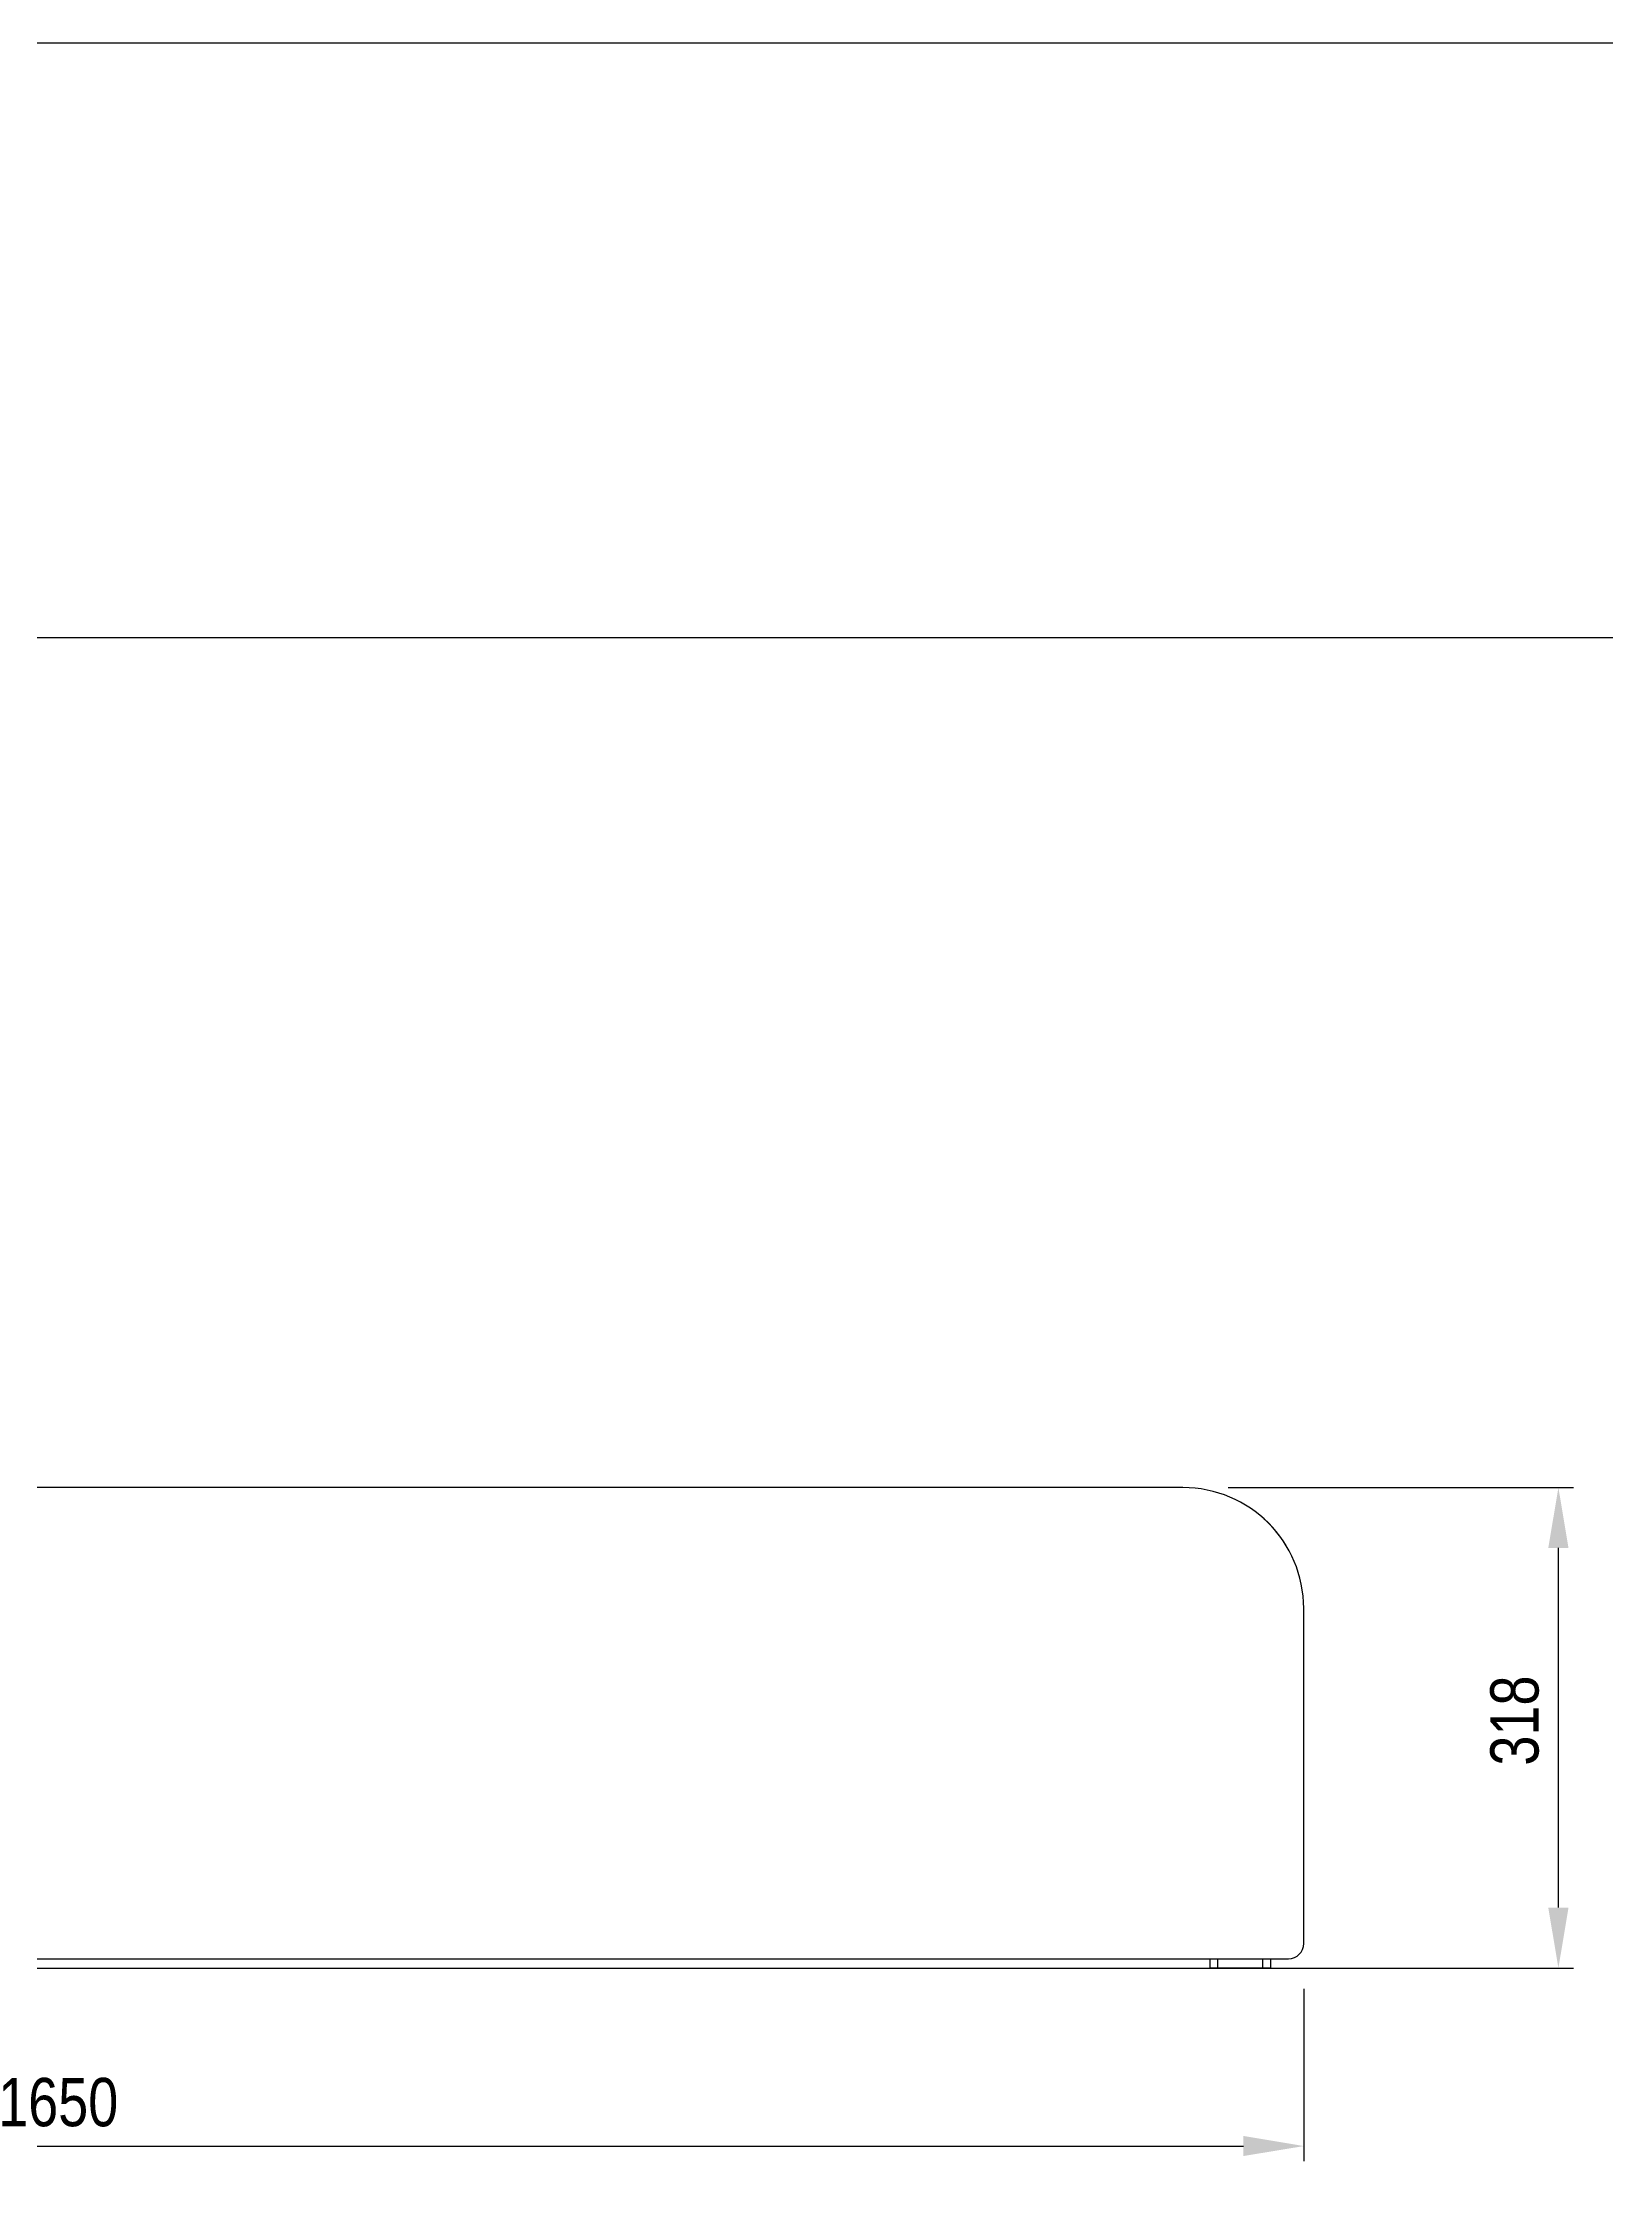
# Model space of a CAD drawing. Header units: millimetres. Extents: x 11004 to 16944, y 3085 to 7285.
# Drawn here: x 12040 to 13076, y 5859 to 7285 of the extents above; entities that cross this region are included whole.
import ezdxf

# ---------------------------------------------------------------- set-up
doc = ezdxf.new("R2010")
doc.units = ezdxf.units.MM
doc.header["$LTSCALE"] = 0.3
doc.layers.add('Nekreslit', color=6, linetype='Continuous', plot=False)
doc.styles.add('SEACAD_Arial', font='arial.ttf', dxfattribs={"width": 0.8})
doc.dimstyles.new('ISO-25', dxfattribs={"dimtxt": 1.6, "dimasz": 2, "dimexe": 0.5, "dimexo": 1.5, "dimtad": 1, "dimdec": 0, "dimtxsty": 'SEACAD_Arial', "dimcen": 2, "dimadec": 0, "dimazin": 0, "dimtfac": 1, "dimtdec": 0, "dimtmove": 0, "dimatfit": 3, "dimfxl": 1, "dimarcsym": 0})

# ---------------------------------------------------------------- blocks, each defined once
blk = doc.blocks.new('*D135')
at = {"color": 0, "lineweight": -2, "transparency": 16777216}
for p, q in [((11225.3, 5996.6), (11225.3, 5882.5)), ((12875.4, 5996.6), (12875.4, 5882.5)), ((11265.3, 5892.5), (12835.4, 5892.5))]:
    blk.add_line(p, q, dxfattribs=at)
at = {"color": 0, "transparency": 16777216}
for points in [[(11265.3, 5899.2), (11265.3, 5885.9), (11225.3, 5892.5)], [(12835.4, 5899.2), (12835.4, 5885.9), (12875.4, 5892.5)]]:
    blk.add_solid(points, dxfattribs=at)
at = {"layer": 'Defpoints', "color": 0, "transparency": 16777216}
for p in [(11225.3, 6026.6), (12875.4, 6026.6), (12875.4, 5892.5)]:
    blk.add_point(p, dxfattribs=at)
at = {"color": 0, "transparency": 16777216, "insert": (12050.3, 5921.4), "char_height": 32, "attachment_point": 5, "style": 'SEACAD_Arial'}
blk.add_mtext('1650', dxfattribs=at)
blk = doc.blocks.new('*D147')
at = {"color": 0, "lineweight": -2, "transparency": 16777216}
for p, q in [((12825.3, 6328.6), (13054, 6328.6)), ((13044, 6050.4), (13044, 6288.6)), ((12848.3, 6010.4), (13054, 6010.4))]:
    blk.add_line(p, q, dxfattribs=at)
at = {"color": 0, "transparency": 16777216}
for points in [[(13037.3, 6288.6), (13050.7, 6288.6), (13044, 6328.6)], [(13037.3, 6050.4), (13050.7, 6050.4), (13044, 6010.4)]]:
    blk.add_solid(points, dxfattribs=at)
at = {"layer": 'Defpoints', "color": 0, "transparency": 16777216}
for p in [(12795.3, 6328.6), (13044, 6328.6), (12818.3, 6010.4)]:
    blk.add_point(p, dxfattribs=at)
at = {"color": 0, "transparency": 16777216, "insert": (13015.1, 6174.3), "char_height": 32, "attachment_point": 5, "rotation": 90, "style": 'SEACAD_Arial'}
blk.add_mtext('318', dxfattribs=at)

msp = doc.modelspace()

# ---------------------------------------------------------------- linework, layer by layer
for p, q in [((12795.3, 6328.6), (11305.3, 6328.6)), ((12863.4, 6290.6), (12863.2, 6290.9)), ((12875.3, 6026.6), (12875.3, 6248.6)), ((11235.3, 6016.6), (12865.3, 6016.6)), ((12813.3, 6010.4), (12813.3, 6016.6)), ((12818.3, 6010.4), (12813.3, 6010.4)), ((12818.3, 6016.6), (12818.3, 6010.4)), ((12848.3, 6010.4), (12818.3, 6010.4)), ((12848.3, 6010.4), (12848.3, 6016.6)), ((12853.3, 6010.4), (12848.3, 6010.4)), ((12853.3, 6016.6), (12853.3, 6010.4))]:
    msp.add_line(p, q)
at = {"color": 7, "linetype": 'Continuous'}
msp.add_line((11196.4, 6010.4), (12963.4, 6010.4), dxfattribs=at)
for centre, radius, start, end in [((12795.3, 6248.6), 80, 0, 90), ((12795.4, 6248.5), 80, 32.0547, 48.0063), ((12865.3, 6026.6), 10, 270, 0)]:
    msp.add_arc(centre, radius, start, end)
at = {"layer": 'Nekreslit'}
for points in [[(11004.4, 3085.3), (16944.4, 3085.3), (16944.4, 7285.3), (11004.4, 7285.3)], [(11404.4, 3291.3), (15444.4, 3291.3), (15444.4, 6891.3), (11404.4, 6891.3)]]:
    msp.add_lwpolyline(points, close=True, dxfattribs=at)

# ---------------------------------------------------------------- dimensions: what is measured, and where the dimension line sits
dim = msp.add_linear_dim(base=(13044, 6328.6), p1=(12818.3, 6010.4), p2=(12795.3, 6328.6), angle=90, dimstyle='ISO-25')
dim.commit()
dim.dimension.update_dxf_attribs({"geometry": '*D147', "text_midpoint": (13044, 6174.3), "dimtype": 160})
dim = msp.add_linear_dim(base=(12875.4, 5892.5), p1=(11225.3, 6026.6), p2=(12875.4, 6026.6), dimstyle='ISO-25')
dim.commit()
dim.dimension.update_dxf_attribs({"geometry": '*D135', "text_midpoint": (12050.3, 5921.4)})

doc.saveas('drawing.dxf')
